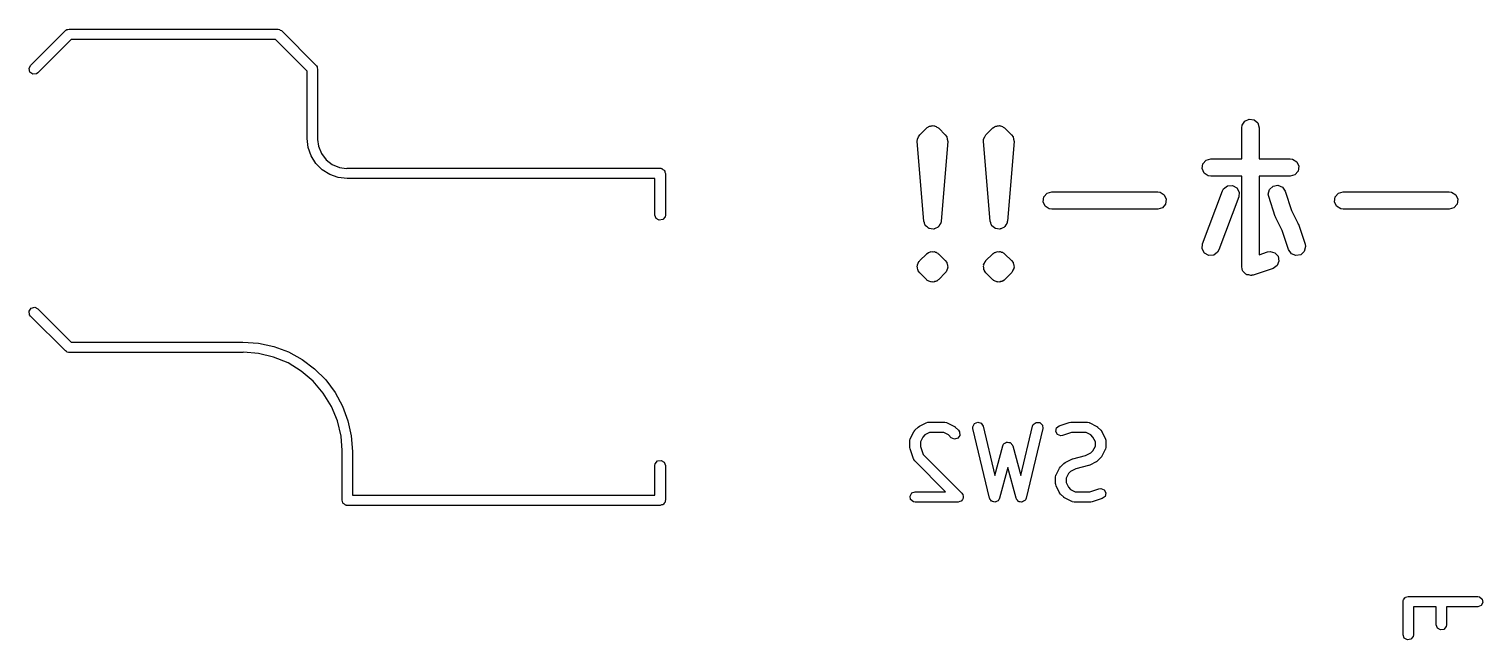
# Model space of a CAD drawing. Extents: x 3.18 to 5.53, y -3.25 to -0.52.
# Drawn here: x 3.181 to 4.004, y -0.94 to -0.594 of the extents above; entities that cross this region are included whole.
import ezdxf

# ---------------------------------------------------------------- set-up
doc = ezdxf.new("R2010")
doc.units = 0
doc.header["$MEASUREMENT"] = 0
doc.layers.add('BLACK', color=7, linetype='CONTINUOUS')

msp = doc.modelspace()

# ---------------------------------------------------------------- linework, layer by layer
at = {"layer": 'BLACK', "linetype": 'CONTINUOUS'}
for p, q in [((3.18197, -0.615038), (3.20165, -0.595353)), ((3.20496, -0.600393), (3.18614, -0.619213)), ((3.20165, -0.595353), (3.2018, -0.595247)), ((3.2018, -0.595247), (3.20184, -0.595179)), ((3.20184, -0.595179), (3.20196, -0.595134)), ((3.20196, -0.595134), (3.20249, -0.594764)), ((3.20249, -0.594764), (3.20313, -0.594708)), ((3.20313, -0.594708), (3.20374, -0.594488)), ((3.20374, -0.594488), (3.32185, -0.594488)), ((3.32063, -0.600393), (3.20496, -0.600393)), ((3.33858, -0.618349), (3.32063, -0.600393)), ((3.32185, -0.594488), (3.32203, -0.59452)), ((3.32203, -0.59452), (3.32211, -0.594499)), ((3.32211, -0.594499), (3.32222, -0.594554)), ((3.32222, -0.594554), (3.32286, -0.594666)), ((3.32286, -0.594666), (3.32335, -0.59508)), ((3.32335, -0.59508), (3.32394, -0.595353)), ((3.32394, -0.595353), (3.34362, -0.615038)), ((3.18111, -0.616868), (3.18197, -0.615038)), ((3.18163, -0.618819), (3.18111, -0.616868)), ((3.34362, -0.615038), (3.34373, -0.615188)), ((3.34373, -0.615188), (3.3438, -0.615228)), ((3.3438, -0.615228), (3.34384, -0.61535)), ((3.34384, -0.61535), (3.34421, -0.615878)), ((3.34421, -0.615878), (3.34427, -0.61652)), ((3.34427, -0.61652), (3.34449, -0.617126)), ((3.34449, -0.617126), (3.34449, -0.656496)), ((3.18329, -0.619978), (3.18163, -0.618819)), ((3.1853, -0.619802), (3.18329, -0.619978)), ((3.18614, -0.619213), (3.1853, -0.619802)), ((3.33858, -0.656496), (3.33858, -0.618349)), ((3.68953, -0.650258), (3.69024, -0.649734)), ((3.69024, -0.649734), (3.69058, -0.649659)), ((3.69058, -0.649659), (3.69087, -0.649446)), ((3.69087, -0.649446), (3.6914, -0.649408)), ((3.6914, -0.649408), (3.69189, -0.649186)), ((3.69189, -0.649186), (3.69242, -0.649263)), ((3.69242, -0.649263), (3.69294, -0.64915)), ((3.69294, -0.64915), (3.69328, -0.649275)), ((3.69328, -0.649275), (3.69363, -0.64925)), ((3.69363, -0.64925), (3.6941, -0.649507)), ((3.6941, -0.649507), (3.69463, -0.649584)), ((3.69463, -0.649584), (3.69504, -0.649935)), ((3.69504, -0.649935), (3.69554, -0.650123)), ((3.69554, -0.650123), (3.69575, -0.650408)), ((3.72703, -0.650258), (3.72773, -0.649734)), ((3.72773, -0.649734), (3.72808, -0.649659)), ((3.72808, -0.649659), (3.72836, -0.649446)), ((3.72836, -0.649446), (3.7289, -0.649408)), ((3.7289, -0.649408), (3.72939, -0.649186)), ((3.72939, -0.649186), (3.72992, -0.649263)), ((3.72992, -0.649263), (3.73044, -0.64915)), ((3.73044, -0.64915), (3.73077, -0.649275)), ((3.73077, -0.649275), (3.73113, -0.64925)), ((3.73113, -0.64925), (3.7316, -0.649507)), ((3.7316, -0.649507), (3.73213, -0.649584)), ((3.73213, -0.649584), (3.73253, -0.649935)), ((3.73253, -0.649935), (3.73303, -0.650123)), ((3.73303, -0.650123), (3.73325, -0.650408)), ((3.86764, -0.650309), (3.86784, -0.648911)), ((3.86784, -0.648911), (3.86935, -0.646584)), ((3.86935, -0.646584), (3.87187, -0.645437)), ((3.87187, -0.645437), (3.87461, -0.645834)), ((3.87461, -0.645834), (3.8767, -0.64765)), ((3.8767, -0.64765), (3.87748, -0.650309)), ((3.33858, -0.656505), (3.33858, -0.656496)), ((3.33858, -0.656496), (3.33858, -0.656496)), ((3.33915, -0.661533), (3.33858, -0.656505)), ((3.34449, -0.656496), (3.34441, -0.656958)), ((3.34441, -0.656958), (3.34492, -0.660863)), ((3.68393, -0.658217), (3.68402, -0.656807)), ((3.68768, -0.703211), (3.68393, -0.658217)), ((3.68402, -0.656807), (3.68403, -0.656785)), ((3.68403, -0.65676), (3.68468, -0.655563)), ((3.68403, -0.656785), (3.68403, -0.65676)), ((3.68468, -0.655563), (3.68532, -0.654363)), ((3.68532, -0.654363), (3.68534, -0.65435)), ((3.68534, -0.65435), (3.68535, -0.654328)), ((3.68535, -0.654328), (3.6891, -0.650579)), ((3.6891, -0.650579), (3.68931, -0.650426)), ((3.68931, -0.650426), (3.68937, -0.650333)), ((3.68937, -0.650333), (3.68953, -0.650258)), ((3.69575, -0.650408), (3.69606, -0.650579)), ((3.69606, -0.650579), (3.69981, -0.654328)), ((3.70124, -0.658217), (3.69749, -0.703211)), ((3.69981, -0.654328), (3.70066, -0.65546)), ((3.70066, -0.65546), (3.70066, -0.655484)), ((3.70066, -0.655484), (3.70068, -0.655503)), ((3.70068, -0.655503), (3.70095, -0.656836)), ((3.70095, -0.656836), (3.70124, -0.658169)), ((3.70124, -0.658169), (3.70123, -0.658192)), ((3.70123, -0.658192), (3.70124, -0.658217)), ((3.72142, -0.658217), (3.72151, -0.656807)), ((3.72517, -0.703211), (3.72142, -0.658217)), ((3.72151, -0.656807), (3.72152, -0.656785)), ((3.72152, -0.65676), (3.72217, -0.655563)), ((3.72152, -0.656785), (3.72152, -0.65676)), ((3.72217, -0.655563), (3.72282, -0.654363)), ((3.72282, -0.654363), (3.72284, -0.65435)), ((3.72284, -0.65435), (3.72285, -0.654328)), ((3.72285, -0.654328), (3.7266, -0.650579)), ((3.7266, -0.650579), (3.7268, -0.650426)), ((3.7268, -0.650426), (3.72686, -0.650333)), ((3.72686, -0.650333), (3.72703, -0.650258)), ((3.73325, -0.650408), (3.73356, -0.650579)), ((3.73356, -0.650579), (3.73731, -0.654328)), ((3.73873, -0.658217), (3.73498, -0.703211)), ((3.73731, -0.654328), (3.73815, -0.65546)), ((3.73815, -0.65546), (3.73816, -0.655484)), ((3.73816, -0.655484), (3.73818, -0.655503)), ((3.73818, -0.655503), (3.73845, -0.656836)), ((3.73845, -0.656836), (3.73874, -0.658169)), ((3.73874, -0.658169), (3.73873, -0.658192)), ((3.73873, -0.658192), (3.73873, -0.658217)), ((3.86764, -0.667885), (3.86764, -0.650309)), ((3.87748, -0.650309), (3.87748, -0.667885)), ((3.34082, -0.666317), (3.33915, -0.661533)), ((3.34352, -0.670609), (3.34082, -0.666317)), ((3.34492, -0.660863), (3.3466, -0.664934)), ((3.3466, -0.664934), (3.34929, -0.668429)), ((3.34711, -0.674194), (3.34352, -0.670609)), ((3.3514, -0.676891), (3.34711, -0.674194)), ((3.34929, -0.668429), (3.35278, -0.671111)), ((3.35278, -0.671111), (3.35685, -0.672797)), ((3.35685, -0.672797), (3.3609, -0.673331)), ((3.3609, -0.673331), (3.36122, -0.673229)), ((3.36122, -0.673229), (3.36122, -0.673228)), ((3.36122, -0.673228), (3.53838, -0.673228)), ((3.53838, -0.673228), (3.53877, -0.673296)), ((3.53877, -0.673296), (3.5389, -0.673273)), ((3.5389, -0.673273), (3.53901, -0.673338)), ((3.53901, -0.673338), (3.53939, -0.673406)), ((3.53939, -0.673406), (3.53998, -0.673899)), ((3.53998, -0.673899), (3.54065, -0.674283)), ((3.54065, -0.674283), (3.54074, -0.674533)), ((3.54074, -0.674533), (3.54094, -0.674704)), ((3.54094, -0.674704), (3.54107, -0.67546)), ((3.84519, -0.6735), (3.84559, -0.670758)), ((3.84634, -0.676022), (3.84519, -0.6735)), ((3.84559, -0.670758), (3.84741, -0.668665)), ((3.84741, -0.668665), (3.85006, -0.667885)), ((3.85006, -0.667885), (3.86764, -0.667885)), ((3.87748, -0.667885), (3.89506, -0.667885)), ((3.89506, -0.667885), (3.89646, -0.668088)), ((3.89646, -0.668088), (3.89878, -0.669591)), ((3.89953, -0.674855), (3.89772, -0.676947)), ((3.89878, -0.669591), (3.89993, -0.672113)), ((3.89993, -0.672113), (3.89953, -0.674855)), ((3.35618, -0.678566), (3.3514, -0.676891)), ((3.36122, -0.679133), (3.35618, -0.678566)), ((3.53543, -0.679133), (3.36122, -0.679133)), ((3.36122, -0.679133), (3.36122, -0.679133)), ((3.36122, -0.679133), (3.36122, -0.679133)), ((3.53543, -0.699803), (3.53543, -0.679133)), ((3.54107, -0.67546), (3.54134, -0.676181)), ((3.54134, -0.676181), (3.54134, -0.699803)), ((3.84867, -0.677525), (3.84634, -0.676022)), ((3.85006, -0.677727), (3.84867, -0.677525)), ((3.86764, -0.677727), (3.85006, -0.677727)), ((3.85961, -0.683187), (3.86237, -0.682999)), ((3.86237, -0.682999), (3.8648, -0.684334)), ((3.86764, -0.729049), (3.86764, -0.677727)), ((3.89506, -0.677727), (3.87748, -0.677727)), ((3.87748, -0.677727), (3.87748, -0.722221)), ((3.88536, -0.683401), (3.88809, -0.682911)), ((3.88809, -0.682911), (3.89065, -0.683972)), ((3.89772, -0.676947), (3.89506, -0.677727)), ((3.7552, -0.692247), (3.7556, -0.689505)), ((3.7556, -0.689505), (3.75742, -0.687413)), ((3.75742, -0.687413), (3.76008, -0.686633)), ((3.76008, -0.686633), (3.82007, -0.686633)), ((3.82007, -0.686633), (3.82147, -0.686835)), ((3.82147, -0.686835), (3.82379, -0.688338)), ((3.82379, -0.688338), (3.82494, -0.69086)), ((3.82494, -0.69086), (3.82454, -0.693602)), ((3.84546, -0.716073), (3.8567, -0.686076)), ((3.86592, -0.689532), (3.85467, -0.719529)), ((3.8567, -0.686076), (3.85738, -0.684839)), ((3.85738, -0.684839), (3.85961, -0.683187)), ((3.8648, -0.684334), (3.86612, -0.686769)), ((3.86612, -0.686769), (3.86592, -0.689532)), ((3.88264, -0.68797), (3.88333, -0.685287)), ((3.88289, -0.689361), (3.88264, -0.68797)), ((3.88664, -0.700609), (3.88289, -0.689361)), ((3.88333, -0.685287), (3.88536, -0.683401)), ((3.89065, -0.683972), (3.89223, -0.686248)), ((3.89223, -0.686248), (3.89587, -0.697165)), ((3.92018, -0.692247), (3.92058, -0.689505)), ((3.92058, -0.689505), (3.9224, -0.687413)), ((3.9224, -0.687413), (3.92505, -0.686633)), ((3.92505, -0.686633), (3.98505, -0.686633)), ((3.98505, -0.686633), (3.98644, -0.686835)), ((3.98644, -0.686835), (3.98877, -0.688338)), ((3.98877, -0.688338), (3.98992, -0.69086)), ((3.98992, -0.69086), (3.98952, -0.693602)), ((3.75635, -0.694769), (3.7552, -0.692247)), ((3.75868, -0.696272), (3.75635, -0.694769)), ((3.76008, -0.696475), (3.75868, -0.696272)), ((3.82007, -0.696475), (3.76008, -0.696475)), ((3.82273, -0.695695), (3.82007, -0.696475)), ((3.82454, -0.693602), (3.82273, -0.695695)), ((3.89587, -0.697165), (3.89946, -0.704351)), ((3.92133, -0.694769), (3.92018, -0.692247)), ((3.92366, -0.696272), (3.92133, -0.694769)), ((3.92505, -0.696475), (3.92366, -0.696272)), ((3.98505, -0.696475), (3.92505, -0.696475)), ((3.98771, -0.695695), (3.98505, -0.696475)), ((3.98952, -0.693602), (3.98771, -0.695695)), ((3.53612, -0.701701), (3.53543, -0.699803)), ((3.53787, -0.702711), (3.53612, -0.701701)), ((3.53986, -0.70236), (3.53787, -0.702711)), ((3.54116, -0.700813), (3.53986, -0.70236)), ((3.54134, -0.699803), (3.54116, -0.700813)), ((3.68804, -0.704136), (3.68768, -0.703211)), ((3.68824, -0.705108), (3.68804, -0.704136)), ((3.68838, -0.705259), (3.68824, -0.705108)), ((3.68844, -0.705461), (3.68838, -0.705259)), ((3.6886, -0.705599), (3.68844, -0.705461)), ((3.68868, -0.705796), (3.6886, -0.705599)), ((3.68948, -0.706381), (3.68868, -0.705796)), ((3.69017, -0.707091), (3.68948, -0.706381)), ((3.69038, -0.707139), (3.69017, -0.707091)), ((3.69053, -0.707277), (3.69038, -0.707139)), ((3.69074, -0.707307), (3.69053, -0.707277)), ((3.69091, -0.707432), (3.69074, -0.707307)), ((3.6919, -0.707492), (3.69091, -0.707432)), ((3.69287, -0.707715), (3.6919, -0.707492)), ((3.69307, -0.707644), (3.69287, -0.707715)), ((3.69328, -0.707675), (3.69307, -0.707644)), ((3.69347, -0.707587), (3.69328, -0.707675)), ((3.69368, -0.7076), (3.69347, -0.707587)), ((3.69454, -0.707116), (3.69368, -0.7076)), ((3.69548, -0.706782), (3.69454, -0.707116)), ((3.69561, -0.706615), (3.69548, -0.706782)), ((3.6958, -0.706528), (3.69561, -0.706615)), ((3.69591, -0.706351), (3.6958, -0.706528)), ((3.6961, -0.706248), (3.69591, -0.706351)), ((3.69656, -0.705373), (3.6961, -0.706248)), ((3.69717, -0.704587), (3.69656, -0.705373)), ((3.69724, -0.704304), (3.69717, -0.704587)), ((3.6973, -0.7042), (3.69724, -0.704304)), ((3.69734, -0.703912), (3.6973, -0.7042)), ((3.6974, -0.703803), (3.69734, -0.703912)), ((3.69742, -0.703504), (3.6974, -0.703803)), ((3.69749, -0.703211), (3.69742, -0.703504)), ((3.72553, -0.704136), (3.72517, -0.703211)), ((3.72573, -0.705108), (3.72553, -0.704136)), ((3.72588, -0.705259), (3.72573, -0.705108)), ((3.72594, -0.705461), (3.72588, -0.705259)), ((3.7261, -0.705599), (3.72594, -0.705461)), ((3.72617, -0.705796), (3.7261, -0.705599)), ((3.72697, -0.706381), (3.72617, -0.705796)), ((3.72767, -0.707091), (3.72697, -0.706381)), ((3.72787, -0.707139), (3.72767, -0.707091)), ((3.72803, -0.707277), (3.72787, -0.707139)), ((3.72824, -0.707307), (3.72803, -0.707277)), ((3.72841, -0.707432), (3.72824, -0.707307)), ((3.7294, -0.707492), (3.72841, -0.707432)), ((3.73037, -0.707715), (3.7294, -0.707492)), ((3.73056, -0.707644), (3.73037, -0.707715)), ((3.73077, -0.707675), (3.73056, -0.707644)), ((3.73096, -0.707587), (3.73077, -0.707675)), ((3.73117, -0.7076), (3.73096, -0.707587)), ((3.73204, -0.707116), (3.73117, -0.7076)), ((3.73297, -0.706782), (3.73204, -0.707116)), ((3.7331, -0.706615), (3.73297, -0.706782)), ((3.73329, -0.706528), (3.7331, -0.706615)), ((3.73341, -0.706351), (3.73329, -0.706528)), ((3.73359, -0.706248), (3.73341, -0.706351)), ((3.73406, -0.705373), (3.73359, -0.706248)), ((3.73467, -0.704587), (3.73406, -0.705373)), ((3.73473, -0.704304), (3.73467, -0.704587)), ((3.7348, -0.7042), (3.73473, -0.704304)), ((3.73484, -0.703912), (3.7348, -0.7042)), ((3.7349, -0.703803), (3.73484, -0.703912)), ((3.73492, -0.703504), (3.7349, -0.703803)), ((3.73498, -0.703211), (3.73492, -0.703504)), ((3.88674, -0.700757), (3.88664, -0.700609)), ((3.88691, -0.701254), (3.88674, -0.700757)), ((3.8905, -0.70844), (3.88691, -0.701254)), ((3.89946, -0.704351), (3.89962, -0.704848)), ((3.89962, -0.704848), (3.89973, -0.704996)), ((3.89973, -0.704996), (3.90348, -0.716244)), ((3.89414, -0.719357), (3.8905, -0.70844)), ((3.68535, -0.725569), (3.6891, -0.72182)), ((3.6891, -0.72182), (3.68931, -0.721667)), ((3.68931, -0.721667), (3.68937, -0.721574)), ((3.68937, -0.721574), (3.68953, -0.721499)), ((3.68953, -0.721499), (3.69024, -0.720975)), ((3.69024, -0.720975), (3.69058, -0.7209)), ((3.69058, -0.7209), (3.69087, -0.720687)), ((3.69087, -0.720687), (3.6914, -0.720649)), ((3.6914, -0.720649), (3.69189, -0.720427)), ((3.69189, -0.720427), (3.69242, -0.720504)), ((3.69242, -0.720504), (3.69294, -0.720392)), ((3.69294, -0.720392), (3.69328, -0.720516)), ((3.69328, -0.720516), (3.69363, -0.720491)), ((3.69363, -0.720491), (3.6941, -0.720748)), ((3.6941, -0.720748), (3.69463, -0.720825)), ((3.69463, -0.720825), (3.69504, -0.721176)), ((3.69504, -0.721176), (3.69554, -0.721364)), ((3.69554, -0.721364), (3.69575, -0.721649)), ((3.69575, -0.721649), (3.69606, -0.72182)), ((3.69606, -0.72182), (3.69981, -0.725569)), ((3.72285, -0.725569), (3.7266, -0.72182)), ((3.7266, -0.72182), (3.7268, -0.721667)), ((3.7268, -0.721667), (3.72686, -0.721574)), ((3.72686, -0.721574), (3.72703, -0.721499)), ((3.72703, -0.721499), (3.72773, -0.720975)), ((3.72773, -0.720975), (3.72808, -0.7209)), ((3.72808, -0.7209), (3.72836, -0.720687)), ((3.72836, -0.720687), (3.7289, -0.720649)), ((3.7289, -0.720649), (3.72939, -0.720427)), ((3.72939, -0.720427), (3.72992, -0.720504)), ((3.72992, -0.720504), (3.73044, -0.720392)), ((3.73044, -0.720392), (3.73077, -0.720516)), ((3.73077, -0.720516), (3.73113, -0.720491)), ((3.73113, -0.720491), (3.7316, -0.720748)), ((3.7316, -0.720748), (3.73213, -0.720825)), ((3.73213, -0.720825), (3.73253, -0.721176)), ((3.73253, -0.721176), (3.73303, -0.721364)), ((3.73303, -0.721364), (3.73325, -0.721649)), ((3.73325, -0.721649), (3.73356, -0.72182)), ((3.73356, -0.72182), (3.73731, -0.725569)), ((3.84525, -0.718836), (3.84546, -0.716073)), ((3.84657, -0.721271), (3.84525, -0.718836)), ((3.849, -0.722606), (3.84657, -0.721271)), ((3.85177, -0.722418), (3.849, -0.722606)), ((3.85399, -0.720766), (3.85177, -0.722418)), ((3.85467, -0.719529), (3.85399, -0.720766)), ((3.87748, -0.722221), (3.88225, -0.720631)), ((3.88225, -0.720631), (3.88364, -0.720381)), ((3.88364, -0.720381), (3.88633, -0.721071)), ((3.88633, -0.721071), (3.88821, -0.723101)), ((3.88821, -0.723101), (3.8887, -0.725828)), ((3.89572, -0.721632), (3.89414, -0.719357)), ((3.89828, -0.722693), (3.89572, -0.721632)), ((3.90101, -0.722203), (3.89828, -0.722693)), ((3.90304, -0.720318), (3.90101, -0.722203)), ((3.90373, -0.717634), (3.90304, -0.720318)), ((3.90348, -0.716244), (3.90373, -0.717634)), ((3.68393, -0.728689), (3.68405, -0.728356)), ((3.68415, -0.729716), (3.68393, -0.728689)), ((3.68403, -0.728001), (3.68453, -0.727078)), ((3.68405, -0.728356), (3.68403, -0.728001)), ((3.68422, -0.730765), (3.68415, -0.729716)), ((3.68443, -0.73105), (3.68422, -0.730765)), ((3.68451, -0.731397), (3.68443, -0.73105)), ((3.68535, -0.732529), (3.68451, -0.731397)), ((3.68453, -0.727078), (3.6849, -0.726094)), ((3.6849, -0.726094), (3.68518, -0.725881)), ((3.68518, -0.725881), (3.68535, -0.725569)), ((3.6891, -0.736279), (3.68535, -0.732529)), ((3.69981, -0.732529), (3.69606, -0.736279)), ((3.69981, -0.725569), (3.70066, -0.726701)), ((3.69998, -0.732217), (3.69981, -0.732529)), ((3.70027, -0.732004), (3.69998, -0.732217)), ((3.70064, -0.73102), (3.70027, -0.732004)), ((3.70114, -0.730098), (3.70064, -0.73102)), ((3.70066, -0.726701), (3.70073, -0.727049)), ((3.70073, -0.727049), (3.70095, -0.727334)), ((3.70095, -0.727334), (3.70102, -0.728382)), ((3.70102, -0.728382), (3.70124, -0.72941)), ((3.70124, -0.72941), (3.70112, -0.729743)), ((3.70112, -0.729743), (3.70114, -0.730098)), ((3.72142, -0.728689), (3.72155, -0.728356)), ((3.72164, -0.729716), (3.72142, -0.728689)), ((3.72152, -0.728001), (3.72202, -0.727078)), ((3.72155, -0.728356), (3.72152, -0.728001)), ((3.72172, -0.730765), (3.72164, -0.729716)), ((3.72193, -0.73105), (3.72172, -0.730765)), ((3.722, -0.731397), (3.72193, -0.73105)), ((3.72285, -0.732529), (3.722, -0.731397)), ((3.72202, -0.727078), (3.72239, -0.726094)), ((3.72239, -0.726094), (3.72268, -0.725881)), ((3.72268, -0.725881), (3.72285, -0.725569)), ((3.7266, -0.736279), (3.72285, -0.732529)), ((3.73731, -0.732529), (3.73356, -0.736279)), ((3.73731, -0.725569), (3.73815, -0.726701)), ((3.73748, -0.732217), (3.73731, -0.732529)), ((3.73776, -0.732004), (3.73748, -0.732217)), ((3.73813, -0.73102), (3.73776, -0.732004)), ((3.73864, -0.730098), (3.73813, -0.73102)), ((3.73815, -0.726701), (3.73823, -0.727049)), ((3.73823, -0.727049), (3.73844, -0.727334)), ((3.73844, -0.727334), (3.73852, -0.728382)), ((3.73852, -0.728382), (3.73874, -0.72941)), ((3.73874, -0.72941), (3.73861, -0.729743)), ((3.73861, -0.729743), (3.73864, -0.730098)), ((3.86796, -0.730134), (3.86764, -0.729049)), ((3.86816, -0.731248), (3.86796, -0.730134)), ((3.86834, -0.731447), (3.86816, -0.731248)), ((3.86842, -0.731708), (3.86834, -0.731447)), ((3.86927, -0.732449), (3.86842, -0.731708)), ((3.87004, -0.733278), (3.86927, -0.732449)), ((3.88537, -0.729968), (3.87412, -0.733718)), ((3.88764, -0.728388), (3.88537, -0.729968)), ((3.8887, -0.725828), (3.88764, -0.728388)), ((3.68942, -0.736449), (3.6891, -0.736279)), ((3.68963, -0.736734), (3.68942, -0.736449)), ((3.69013, -0.736922), (3.68963, -0.736734)), ((3.69053, -0.737273), (3.69013, -0.736922)), ((3.69107, -0.73735), (3.69053, -0.737273)), ((3.69154, -0.737607), (3.69107, -0.73735)), ((3.69189, -0.737582), (3.69154, -0.737607)), ((3.69222, -0.737707), (3.69189, -0.737582)), ((3.69275, -0.737594), (3.69222, -0.737707)), ((3.69328, -0.737671), (3.69275, -0.737594)), ((3.69376, -0.737449), (3.69328, -0.737671)), ((3.6943, -0.737411), (3.69376, -0.737449)), ((3.69458, -0.737198), (3.6943, -0.737411)), ((3.69493, -0.737124), (3.69458, -0.737198)), ((3.69563, -0.736599), (3.69493, -0.737124)), ((3.6958, -0.736524), (3.69563, -0.736599)), ((3.69586, -0.736431), (3.6958, -0.736524)), ((3.69606, -0.736279), (3.69586, -0.736431)), ((3.72691, -0.736449), (3.7266, -0.736279)), ((3.72712, -0.736734), (3.72691, -0.736449)), ((3.72763, -0.736922), (3.72712, -0.736734)), ((3.72803, -0.737273), (3.72763, -0.736922)), ((3.72856, -0.73735), (3.72803, -0.737273)), ((3.72903, -0.737607), (3.72856, -0.73735)), ((3.72939, -0.737582), (3.72903, -0.737607)), ((3.72972, -0.737707), (3.72939, -0.737582)), ((3.73024, -0.737594), (3.72972, -0.737707)), ((3.73077, -0.737671), (3.73024, -0.737594)), ((3.73126, -0.737449), (3.73077, -0.737671)), ((3.73179, -0.737411), (3.73126, -0.737449)), ((3.73208, -0.737198), (3.73179, -0.737411)), ((3.73243, -0.737124), (3.73208, -0.737198)), ((3.73313, -0.736599), (3.73243, -0.737124)), ((3.73329, -0.736524), (3.73313, -0.736599)), ((3.73335, -0.736431), (3.73329, -0.736524)), ((3.73356, -0.736279), (3.73335, -0.736431)), ((3.87031, -0.733346), (3.87004, -0.733278)), ((3.87051, -0.733524), (3.87031, -0.733346)), ((3.87163, -0.733686), (3.87051, -0.733524)), ((3.87273, -0.733968), (3.87163, -0.733686)), ((3.87311, -0.7339), (3.87273, -0.733968)), ((3.87325, -0.733921), (3.87311, -0.7339)), ((3.87343, -0.733841), (3.87325, -0.733921)), ((3.87412, -0.733718), (3.87343, -0.733841)), ((3.1812, -0.754157), (3.18236, -0.752502)), ((3.18138, -0.756169), (3.1812, -0.754157)), ((3.18197, -0.757009), (3.18138, -0.756169)), ((3.20165, -0.776694), (3.18197, -0.757009)), ((3.18236, -0.752502), (3.18431, -0.751979)), ((3.18431, -0.751979), (3.18614, -0.752833)), ((3.18614, -0.752833), (3.20496, -0.771653)), ((3.20496, -0.771653), (3.30216, -0.771653)), ((3.30216, -0.771653), (3.31099, -0.772284)), ((3.31099, -0.772284), (3.31963, -0.774164)), ((3.20223, -0.776966), (3.20165, -0.776694)), ((3.20273, -0.777381), (3.20223, -0.776966)), ((3.20336, -0.777493), (3.20273, -0.777381)), ((3.20348, -0.777547), (3.20336, -0.777493)), ((3.20356, -0.777527), (3.20348, -0.777547)), ((3.20374, -0.777559), (3.20356, -0.777527)), ((3.30216, -0.777559), (3.20374, -0.777559)), ((3.30259, -0.777419), (3.30216, -0.777559)), ((3.31097, -0.778078), (3.30259, -0.777419)), ((3.31955, -0.780139), (3.31097, -0.778078)), ((3.32771, -0.783518), (3.31955, -0.780139)), ((3.31963, -0.774164), (3.32792, -0.777256)), ((3.32792, -0.777256), (3.33569, -0.781496)), ((3.33569, -0.781496), (3.34277, -0.786798)), ((3.33524, -0.788132), (3.32771, -0.783518)), ((3.34196, -0.793867), (3.33524, -0.788132)), ((3.34277, -0.786798), (3.34903, -0.793054)), ((3.34769, -0.800582), (3.34196, -0.793867)), ((3.34903, -0.793054), (3.35433, -0.800136)), ((3.35231, -0.808112), (3.34769, -0.800582)), ((3.35433, -0.800136), (3.35857, -0.807902)), ((3.35569, -0.816271), (3.35231, -0.808112)), ((3.35857, -0.807902), (3.36166, -0.816191)), ((3.35775, -0.824857), (3.35569, -0.816271)), ((3.36166, -0.816191), (3.36354, -0.824836)), ((3.6801, -0.826154), (3.68197, -0.822404)), ((3.68197, -0.822404), (3.6825, -0.821695)), ((3.6825, -0.821695), (3.68253, -0.821637)), ((3.68253, -0.821637), (3.6844, -0.819762)), ((3.6844, -0.819762), (3.68513, -0.819256)), ((3.68513, -0.819256), (3.68517, -0.819209)), ((3.68517, -0.819209), (3.68892, -0.817334)), ((3.69094, -0.822928), (3.68824, -0.824277)), ((3.68892, -0.817334), (3.6899, -0.817042)), ((3.6899, -0.817042), (3.69007, -0.817083)), ((3.69007, -0.817083), (3.69024, -0.817022)), ((3.69024, -0.817022), (3.69961, -0.817022)), ((3.69892, -0.822928), (3.69094, -0.822928)), ((3.70161, -0.824277), (3.69892, -0.822928)), ((3.69961, -0.817022), (3.70062, -0.8172)), ((3.70062, -0.8172), (3.70076, -0.817314)), ((3.70076, -0.817314), (3.70093, -0.817334)), ((3.70093, -0.817334), (3.70468, -0.819209)), ((3.70468, -0.819209), (3.70539, -0.819735)), ((3.70539, -0.819735), (3.70545, -0.819762)), ((3.70545, -0.819762), (3.70733, -0.821637)), ((3.70733, -0.821637), (3.70791, -0.822477)), ((3.70791, -0.822477), (3.70809, -0.824489)), ((3.71543, -0.819635), (3.71633, -0.817829)), ((3.71549, -0.820659), (3.71543, -0.819635)), ((3.72486, -0.860029), (3.71549, -0.820659)), ((3.71633, -0.817829), (3.71819, -0.817028)), ((3.71819, -0.817028), (3.72012, -0.817605)), ((3.72012, -0.817605), (3.72123, -0.819291)), ((3.72123, -0.819291), (3.7279, -0.847278)), ((3.74257, -0.847278), (3.74923, -0.819291)), ((3.75498, -0.820659), (3.74561, -0.860029)), ((3.74923, -0.819291), (3.74964, -0.81835)), ((3.74964, -0.81835), (3.75126, -0.817146)), ((3.75126, -0.817146), (3.75328, -0.817265)), ((3.75328, -0.817265), (3.75475, -0.818653)), ((3.75475, -0.818653), (3.75498, -0.820659)), ((3.76231, -0.822283), (3.76271, -0.820304)), ((3.76327, -0.824059), (3.76231, -0.822283)), ((3.76271, -0.820304), (3.7643, -0.819049)), ((3.7643, -0.819049), (3.76992, -0.817174)), ((3.77133, -0.822928), (3.76616, -0.824651)), ((3.76992, -0.817174), (3.77079, -0.817044)), ((3.77079, -0.817044), (3.77085, -0.817022)), ((3.77085, -0.817022), (3.78023, -0.817022)), ((3.77953, -0.822928), (3.77133, -0.822928)), ((3.78223, -0.824277), (3.77953, -0.822928)), ((3.78023, -0.817022), (3.78124, -0.8172)), ((3.78124, -0.8172), (3.78137, -0.817314)), ((3.78137, -0.817314), (3.78155, -0.817334)), ((3.78155, -0.817334), (3.7853, -0.819209)), ((3.7853, -0.819209), (3.78601, -0.819735)), ((3.78601, -0.819735), (3.78607, -0.819762)), ((3.78607, -0.819762), (3.78794, -0.821637)), ((3.78794, -0.821637), (3.78845, -0.82236)), ((3.78845, -0.82236), (3.78849, -0.822404)), ((3.78849, -0.822404), (3.79037, -0.826154)), ((3.35839, -0.832973), (3.35775, -0.824857)), ((3.36354, -0.824836), (3.36417, -0.833661)), ((3.67979, -0.827474), (3.67997, -0.826464)), ((3.67979, -0.831224), (3.67979, -0.827474)), ((3.67981, -0.831284), (3.67979, -0.831224)), ((3.67994, -0.832158), (3.67981, -0.831284)), ((3.67997, -0.826464), (3.68008, -0.826329)), ((3.68008, -0.826329), (3.6801, -0.826154)), ((3.68704, -0.825474), (3.68569, -0.828171)), ((3.68569, -0.828171), (3.68569, -0.830745)), ((3.68569, -0.830745), (3.6872, -0.835253)), ((3.68824, -0.824277), (3.68704, -0.825474)), ((3.70315, -0.825813), (3.70161, -0.824277)), ((3.70498, -0.826666), (3.70315, -0.825813)), ((3.70693, -0.826144), (3.70498, -0.826666)), ((3.70809, -0.824489), (3.70693, -0.826144)), ((3.7279, -0.847278), (3.73238, -0.830463)), ((3.73238, -0.830463), (3.73281, -0.829533)), ((3.73281, -0.829533), (3.73303, -0.829378)), ((3.73303, -0.829378), (3.73315, -0.829133)), ((3.73315, -0.829133), (3.73384, -0.828811)), ((3.73384, -0.828811), (3.73447, -0.828373)), ((3.73447, -0.828373), (3.73474, -0.828396)), ((3.73474, -0.828396), (3.73498, -0.828282)), ((3.73498, -0.828282), (3.73572, -0.828481)), ((3.73572, -0.828481), (3.73648, -0.828546)), ((3.73648, -0.828546), (3.73667, -0.828737)), ((3.73667, -0.828737), (3.73693, -0.828807)), ((3.73693, -0.828807), (3.73737, -0.829433)), ((3.73737, -0.829433), (3.73791, -0.829973)), ((3.73791, -0.829973), (3.73793, -0.830242)), ((3.73793, -0.830242), (3.73809, -0.830463)), ((3.73809, -0.830463), (3.74257, -0.847278)), ((3.76515, -0.824802), (3.76327, -0.824059)), ((3.76616, -0.824651), (3.76515, -0.824802)), ((3.78343, -0.825474), (3.78223, -0.824277)), ((3.78478, -0.828171), (3.78343, -0.825474)), ((3.78343, -0.833224), (3.78478, -0.830527)), ((3.78478, -0.830527), (3.78478, -0.828171)), ((3.79037, -0.826154), (3.79066, -0.827137)), ((3.79068, -0.831224), (3.7905, -0.832234)), ((3.79066, -0.827137), (3.79062, -0.827308)), ((3.79062, -0.827308), (3.79068, -0.827474)), ((3.79068, -0.827474), (3.79068, -0.831224)), ((3.35827, -0.833661), (3.35839, -0.832973)), ((3.35827, -0.86122), (3.35827, -0.833661)), ((3.36417, -0.833661), (3.36417, -0.833661)), ((3.36417, -0.833661), (3.36417, -0.858267)), ((3.53561, -0.840525), (3.53691, -0.838978)), ((3.53691, -0.838978), (3.5389, -0.838627)), ((3.5389, -0.838627), (3.54065, -0.839637)), ((3.68181, -0.837782), (3.67994, -0.832158)), ((3.68192, -0.83792), (3.68181, -0.837782)), ((3.68194, -0.838096), (3.68192, -0.83792)), ((3.68253, -0.838936), (3.68194, -0.838096)), ((3.69998, -0.856392), (3.68253, -0.838936)), ((3.6872, -0.835253), (3.7092, -0.857257)), ((3.76766, -0.839831), (3.77141, -0.837957)), ((3.77141, -0.837957), (3.7719, -0.837811)), ((3.7719, -0.837811), (3.77201, -0.837733)), ((3.77201, -0.837733), (3.7792, -0.835937)), ((3.7792, -0.835937), (3.78223, -0.834421)), ((3.7853, -0.839489), (3.78155, -0.841364)), ((3.78223, -0.834421), (3.78343, -0.833224)), ((3.78534, -0.839442), (3.7853, -0.839489)), ((3.78607, -0.838936), (3.78534, -0.839442)), ((3.78794, -0.837061), (3.78607, -0.838936)), ((3.78797, -0.837003), (3.78794, -0.837061)), ((3.78849, -0.836294), (3.78797, -0.837003)), ((3.79037, -0.832544), (3.78849, -0.836294)), ((3.79039, -0.832369), (3.79037, -0.832544)), ((3.7905, -0.832234), (3.79039, -0.832369)), ((3.53543, -0.841535), (3.53561, -0.840525)), ((3.53543, -0.858267), (3.53543, -0.841535)), ((3.54065, -0.839637), (3.54134, -0.841535)), ((3.54134, -0.841535), (3.54134, -0.86122)), ((3.73523, -0.842684), (3.73059, -0.860106)), ((3.73988, -0.860106), (3.73523, -0.842684)), ((3.76228, -0.848097), (3.76246, -0.847087)), ((3.76246, -0.847087), (3.76257, -0.846951)), ((3.76257, -0.846951), (3.76259, -0.846776)), ((3.76259, -0.846776), (3.76446, -0.843027)), ((3.76446, -0.843027), (3.76499, -0.842318)), ((3.76499, -0.842318), (3.76502, -0.842259)), ((3.76502, -0.842259), (3.76689, -0.840384)), ((3.76689, -0.840384), (3.76762, -0.839878)), ((3.76762, -0.839878), (3.76766, -0.839831)), ((3.76953, -0.846096), (3.76818, -0.848794)), ((3.77073, -0.844899), (3.76953, -0.846096)), ((3.77376, -0.843384), (3.77073, -0.844899)), ((3.78094, -0.841587), (3.77376, -0.843384)), ((3.78106, -0.841509), (3.78094, -0.841587)), ((3.78155, -0.841364), (3.78106, -0.841509)), ((3.76228, -0.851846), (3.76228, -0.848097)), ((3.76234, -0.852012), (3.76228, -0.851846)), ((3.7623, -0.852184), (3.76234, -0.852012)), ((3.76259, -0.853167), (3.7623, -0.852184)), ((3.76446, -0.856916), (3.76259, -0.853167)), ((3.76818, -0.848794), (3.76818, -0.851149)), ((3.76818, -0.851149), (3.76953, -0.853847)), ((3.76953, -0.853847), (3.77073, -0.855044)), ((3.77073, -0.855044), (3.77343, -0.856392)), ((3.78162, -0.856392), (3.78679, -0.854669)), ((3.78679, -0.854669), (3.78781, -0.854519)), ((3.78781, -0.854519), (3.78969, -0.855261)), ((3.78969, -0.855261), (3.79065, -0.857037)), ((3.35853, -0.861941), (3.35827, -0.86122)), ((3.35866, -0.862696), (3.35853, -0.861941)), ((3.35887, -0.862868), (3.35866, -0.862696)), ((3.35896, -0.863118), (3.35887, -0.862868)), ((3.35962, -0.863502), (3.35896, -0.863118)), ((3.36021, -0.863995), (3.35962, -0.863502)), ((3.36059, -0.864062), (3.36021, -0.863995)), ((3.36071, -0.864128), (3.36059, -0.864062)), ((3.36084, -0.864105), (3.36071, -0.864128)), ((3.36122, -0.864173), (3.36084, -0.864105)), ((3.53838, -0.864173), (3.36122, -0.864173)), ((3.36417, -0.858267), (3.53543, -0.858267)), ((3.53911, -0.86391), (3.53838, -0.864173)), ((3.53986, -0.863777), (3.53911, -0.86391)), ((3.54003, -0.863573), (3.53986, -0.863777)), ((3.54028, -0.863482), (3.54003, -0.863573)), ((3.54067, -0.862818), (3.54028, -0.863482)), ((3.54116, -0.86223), (3.54067, -0.862818)), ((3.54123, -0.861846), (3.54116, -0.86223)), ((3.54129, -0.861733), (3.54123, -0.861846)), ((3.54134, -0.86122), (3.54127, -0.861604)), ((3.54127, -0.861604), (3.54129, -0.861733)), ((3.67983, -0.858832), (3.68084, -0.857083)), ((3.68018, -0.860822), (3.67983, -0.858832)), ((3.68173, -0.86212), (3.68018, -0.860822)), ((3.68084, -0.857083), (3.68274, -0.856392)), ((3.68274, -0.862298), (3.68173, -0.86212)), ((3.68274, -0.856392), (3.69998, -0.856392)), ((3.70711, -0.862298), (3.68274, -0.862298)), ((3.70795, -0.861994), (3.70711, -0.862298)), ((3.70881, -0.861764), (3.70795, -0.861994)), ((3.70888, -0.861653), (3.70881, -0.861764)), ((3.70901, -0.861607), (3.70888, -0.861653)), ((3.70946, -0.860838), (3.70901, -0.861607)), ((3.7092, -0.857257), (3.70957, -0.857785)), ((3.70997, -0.860109), (3.70946, -0.860838)), ((3.70957, -0.857785), (3.70967, -0.857869)), ((3.70967, -0.857869), (3.70968, -0.857947)), ((3.70968, -0.857947), (3.70979, -0.858097)), ((3.70979, -0.858097), (3.70987, -0.858983)), ((3.70987, -0.858983), (3.71002, -0.859858)), ((3.71002, -0.859858), (3.70995, -0.859975)), ((3.70995, -0.859975), (3.70997, -0.860109)), ((3.72503, -0.860288), (3.72486, -0.860029)), ((3.72506, -0.860596), (3.72503, -0.860288)), ((3.72557, -0.861109), (3.72506, -0.860596)), ((3.72597, -0.861716), (3.72557, -0.861109)), ((3.72627, -0.861804), (3.72597, -0.861716)), ((3.72649, -0.862023), (3.72627, -0.861804)), ((3.72721, -0.862085), (3.72649, -0.862023)), ((3.72791, -0.862293), (3.72721, -0.862085)), ((3.72819, -0.86217), (3.72791, -0.862293)), ((3.7285, -0.862196), (3.72819, -0.86217)), ((3.7291, -0.861779), (3.7285, -0.862196)), ((3.72976, -0.861491), (3.7291, -0.861779)), ((3.7299, -0.861214), (3.72976, -0.861491)), ((3.73016, -0.861036), (3.7299, -0.861214)), ((3.73059, -0.860106), (3.73016, -0.861036)), ((3.74006, -0.86036), (3.73988, -0.860106)), ((3.74009, -0.860668), (3.74006, -0.86036)), ((3.74062, -0.861167), (3.74009, -0.860668)), ((3.74104, -0.861762), (3.74062, -0.861167)), ((3.74134, -0.861842), (3.74104, -0.861762)), ((3.74156, -0.862055), (3.74134, -0.861842)), ((3.74229, -0.862098), (3.74156, -0.862055)), ((3.74299, -0.862287), (3.74229, -0.862098)), ((3.74327, -0.862156), (3.74299, -0.862287)), ((3.74358, -0.862175), (3.74327, -0.862156)), ((3.74416, -0.861742), (3.74358, -0.862175)), ((3.74482, -0.861436), (3.74416, -0.861742)), ((3.74495, -0.861155), (3.74482, -0.861436)), ((3.7452, -0.86097), (3.74495, -0.861155)), ((3.74561, -0.860029), (3.7452, -0.86097)), ((3.76451, -0.856961), (3.76446, -0.856916)), ((3.76502, -0.857684), (3.76451, -0.856961)), ((3.76689, -0.859558), (3.76502, -0.857684)), ((3.76695, -0.859586), (3.76689, -0.859558)), ((3.76766, -0.860111), (3.76695, -0.859586)), ((3.77141, -0.861986), (3.76766, -0.860111)), ((3.77158, -0.862006), (3.77141, -0.861986)), ((3.77172, -0.86212), (3.77158, -0.862006)), ((3.77273, -0.862298), (3.77172, -0.86212)), ((3.7821, -0.862298), (3.77273, -0.862298)), ((3.77343, -0.856392), (3.78162, -0.856392)), ((3.78216, -0.862276), (3.7821, -0.862298)), ((3.78304, -0.862146), (3.78216, -0.862276)), ((3.78866, -0.860272), (3.78304, -0.862146)), ((3.79024, -0.859016), (3.78866, -0.860272)), ((3.79065, -0.857037), (3.79024, -0.859016)), ((3.95895, -0.918635), (3.95902, -0.918252)), ((3.95895, -0.937383), (3.95895, -0.918635)), ((3.959, -0.918122), (3.95906, -0.918009)), ((3.95902, -0.918252), (3.959, -0.918122)), ((3.95906, -0.918009), (3.95913, -0.917625)), ((3.95913, -0.917625), (3.95962, -0.917038)), ((3.95962, -0.917038), (3.96001, -0.916373)), ((3.96001, -0.916373), (3.96026, -0.916282)), ((3.96026, -0.916282), (3.96043, -0.916078)), ((3.96043, -0.916078), (3.96118, -0.915945)), ((3.96118, -0.915945), (3.9619, -0.915682)), ((3.9619, -0.915682), (4.00127, -0.915682)), ((3.9777, -0.921588), (3.96486, -0.921588)), ((3.96486, -0.921588), (3.96486, -0.937383)), ((3.9777, -0.931759), (3.9777, -0.921588)), ((4.00127, -0.921588), (3.98361, -0.921588)), ((3.98361, -0.921588), (3.98361, -0.931759)), ((4.00127, -0.915682), (4.00228, -0.91586)), ((4.00317, -0.920897), (4.00127, -0.921588)), ((4.00228, -0.91586), (4.00383, -0.917159)), ((4.00418, -0.919148), (4.00317, -0.920897)), ((4.00383, -0.917159), (4.00418, -0.919148)), ((3.95964, -0.939281), (3.95895, -0.937383)), ((3.96486, -0.937383), (3.96468, -0.938393)), ((3.97839, -0.933656), (3.9777, -0.931759)), ((3.98014, -0.934666), (3.97839, -0.933656)), ((3.98213, -0.934316), (3.98014, -0.934666)), ((3.98343, -0.932768), (3.98213, -0.934316)), ((3.98361, -0.931759), (3.98343, -0.932768)), ((3.96139, -0.940291), (3.95964, -0.939281)), ((3.96338, -0.93994), (3.96139, -0.940291)), ((3.96468, -0.938393), (3.96338, -0.93994))]:
    msp.add_line(p, q, dxfattribs=at)

doc.saveas('drawing.dxf')
